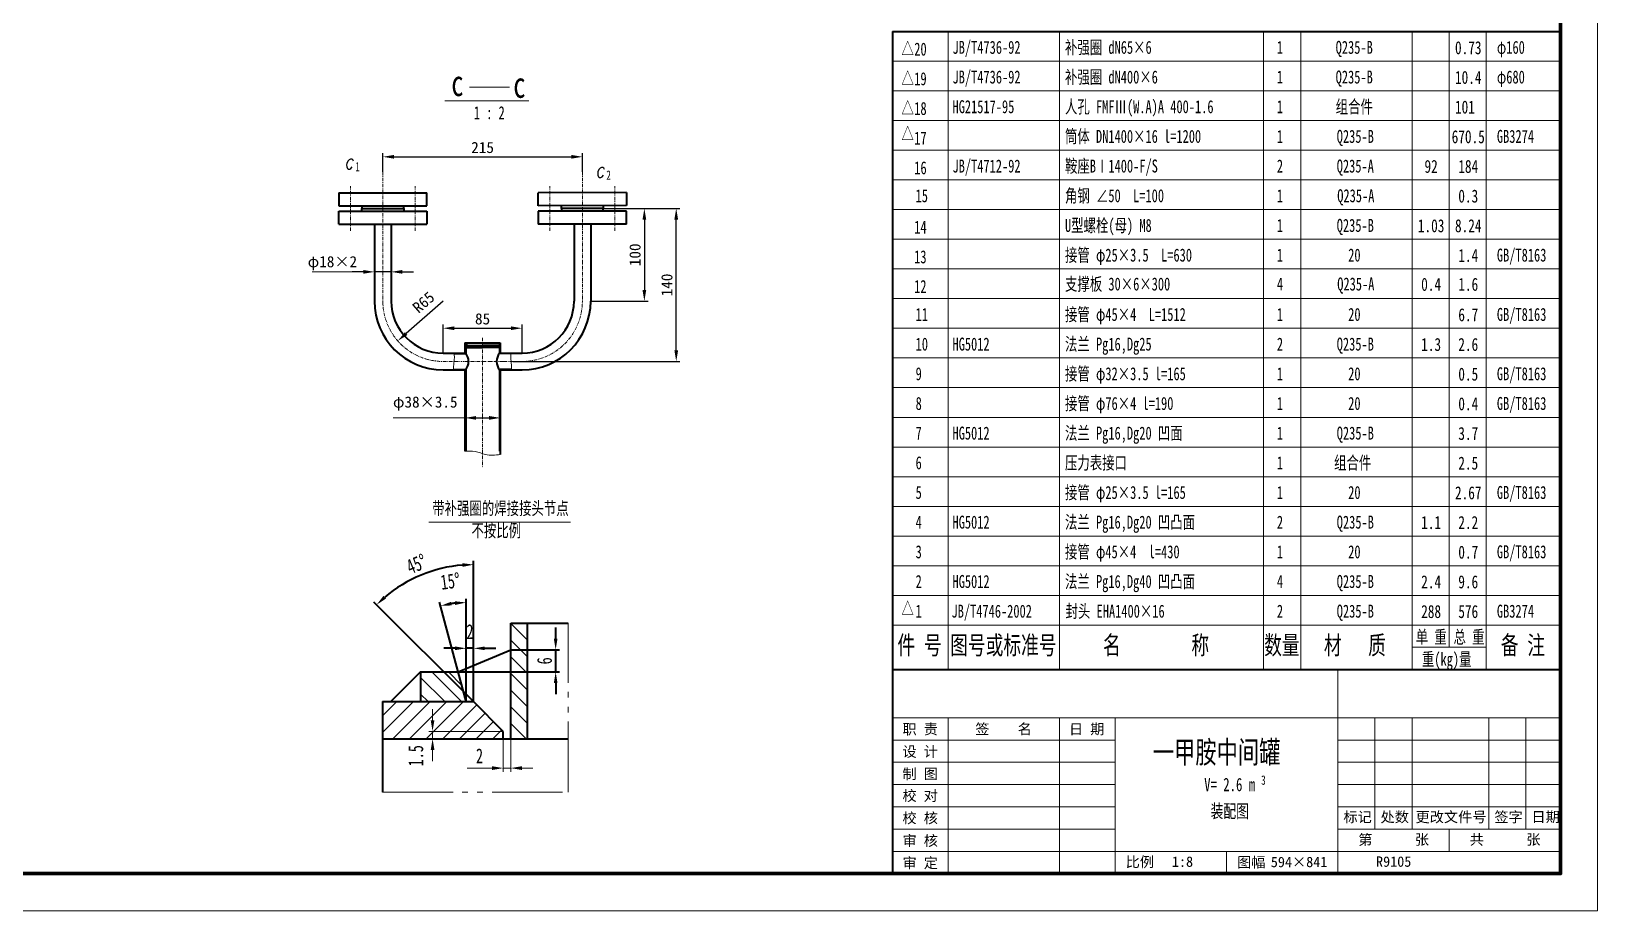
# Model space of a CAD drawing. Extents: x 588 to 10142, y -1551 to 4232.
# Drawn here: x 6767 to 10142, y -520 to 1377 of the extents above; entities that cross this region are included whole.
import ezdxf
from ezdxf.enums import TextEntityAlignment as Align

# ---------------------------------------------------------------- set-up
doc = ezdxf.new("R2010")
doc.units = 0
doc.header["$LTSCALE"] = 10
doc.header["$PDMODE"] = 1
doc.linetypes.add('JXX-L', pattern=[2.95, 1.9, -0.25, 0.15, -0.25, 0.15, -0.25])
doc.linetypes.add('ZXX-S', pattern=[1.27, 0.75, -0.2, 0.12, -0.2])
doc.layers.get('Defpoints').update_dxf_attribs({"linetype": 'CONTINUOUS'})
doc.layers.add('5剖面线层', color=2, linetype='CONTINUOUS')
for name, color, linetype, lineweight in [('A 粗实线', 1, 'CONTINUOUS', 40), ('B 细实线', 7, 'CONTINUOUS', 18), ('C 文 字', 2, 'CONTINUOUS', 20), ('D 短中心线', 3, 'ZXX-S', 18), ('I 长双点线', 3, 'JXX-L', 18), ('J 标注尺寸', 2, 'CONTINUOUS', 18)]:
    doc.layers.add(name, color=color, linetype=linetype, lineweight=lineweight)
doc.styles.add('HZTXT', font='SIMFANG.TTF', dxfattribs={"width": 0.75})
doc.styles.add('ITALICT', font='ITALICT.shx', dxfattribs={"width": 0.7})
doc.styles.get("Standard").update_dxf_attribs({"font": 'SIMFANG.TTF'})
doc.styles.add('style2', font='SIMFANG.TTF', dxfattribs={"width": 0.7})
doc.styles.add('标题中文', font='SIMFANG.TTF', dxfattribs={"width": 0.7})
doc.dimstyles.new('通用标注4.0', dxfattribs={"dimscale": 8, "dimtxt": 3, "dimasz": 3, "dimexe": 1, "dimexo": 0, "dimgap": 1, "dimtad": 1, "dimdec": 0, "dimzin": 0, "dimdsep": 46, "dimtxsty": 'Standard', "dimcen": 0, "dimadec": 0, "dimazin": 0, "dimtfac": 0.375, "dimtdec": 0, "dimtmove": 2, "dimatfit": 3, "dimfxl": 0, "dimtzin": 0, "dimarcsym": 0})

# ---------------------------------------------------------------- blocks, each defined once
blk = doc.blocks.new('*D94')
at = {"layer": 'C 文 字', "color": 0, "lineweight": -2}
for p, q in [((7524.1, 1073.8), (7524.1, 1114.4)), ((7954.1, 1073.8), (7954.1, 1114.4)), ((7548.1, 1106.4), (7930.1, 1106.4))]:
    blk.add_line(p, q, dxfattribs=at)
at = {"layer": 'C 文 字', "color": 0}
for points in [[(7548.1, 1110.4), (7548.1, 1102.4), (7524.1, 1106.4)], [(7930.1, 1110.4), (7930.1, 1102.4), (7954.1, 1106.4)]]:
    blk.add_solid(points, dxfattribs=at)
at = {"layer": 'Defpoints', "color": 0}
for p in [(7954.1, 1106.4), (7524.1, 1073.8), (7954.1, 1073.8)]:
    blk.add_point(p, dxfattribs=at)
at = {"layer": 'C 文 字', "color": 0, "insert": (7739.1, 1126.4), "char_height": 24, "attachment_point": 5}
blk.add_mtext('215', dxfattribs=at)
blk = doc.blocks.new('*D95')
at = {"layer": 'Defpoints', "color": 0}
for p in [(7999.1, 995), (8156.4, 995), (7804.1, 665)]:
    blk.add_point(p, dxfattribs=at)
at = {"layer": 'J 标注尺寸', "color": 0, "lineweight": -2}
for p, q in [((7999.1, 995), (8164.4, 995)), ((8156.4, 689), (8156.4, 971)), ((7804.1, 665), (8164.4, 665))]:
    blk.add_line(p, q, dxfattribs=at)
at = {"layer": 'J 标注尺寸', "color": 0}
for points in [[(8152.4, 971), (8160.4, 971), (8156.4, 995)], [(8152.4, 689), (8160.4, 689), (8156.4, 665)]]:
    blk.add_solid(points, dxfattribs=at)
at = {"layer": 'J 标注尺寸', "color": 0, "insert": (8136.4, 830), "char_height": 24, "attachment_point": 5, "rotation": 90}
blk.add_mtext('140', dxfattribs=at)
blk = doc.blocks.new('*D96')
at = {"layer": 'Defpoints', "color": 0}
for p in [(7654.1, 795), (7556.3, 709.3)]:
    blk.add_point(p, dxfattribs=at)
at = {"layer": 'J 标注尺寸', "color": 0, "lineweight": -2}
blk.add_line((7654.1, 795), (7574.3, 725.1), dxfattribs=at)
at = {"layer": 'J 标注尺寸', "color": 0}
blk.add_solid([(7571.7, 728.1), (7577, 722.1), (7556.3, 709.3)], dxfattribs=at)
at = {"layer": 'J 标注尺寸', "color": 0, "insert": (7611.8, 792.6), "char_height": 24, "attachment_point": 5, "rotation": 41.2264}
blk.add_mtext('R65', dxfattribs=at)
blk = doc.blocks.new('*D97')
at = {"layer": 'Defpoints', "color": 0}
for p in [(7824.1, 736.7), (7654.1, 683), (7824.1, 683)]:
    blk.add_point(p, dxfattribs=at)
at = {"layer": 'J 标注尺寸', "color": 0, "lineweight": -2}
for p, q in [((7654.1, 683), (7654.1, 744.7)), ((7824.1, 683), (7824.1, 744.7)), ((7678.1, 736.7), (7800.1, 736.7))]:
    blk.add_line(p, q, dxfattribs=at)
at = {"layer": 'J 标注尺寸', "color": 0}
for points in [[(7678.1, 740.7), (7678.1, 732.7), (7654.1, 736.7)], [(7800.1, 740.7), (7800.1, 732.7), (7824.1, 736.7)]]:
    blk.add_solid(points, dxfattribs=at)
at = {"layer": 'J 标注尺寸', "color": 0, "insert": (7739.1, 756.7), "char_height": 24, "attachment_point": 5}
blk.add_mtext('85', dxfattribs=at)
blk = doc.blocks.new('*D98')
at = {"layer": 'Defpoints', "color": 0}
for p in [(7506.1, 858.3), (7506.1, 858.3), (7542.1, 858.3)]:
    blk.add_point(p, dxfattribs=at)
at = {"layer": 'J 标注尺寸', "color": 0, "lineweight": -2}
for p, q in [((7482.1, 858.3), (7458.1, 858.3)), ((7506.1, 858.3), (7506.1, 866.3)), ((7542.1, 858.3), (7506.1, 858.3)), ((7542.1, 858.3), (7542.1, 866.3)), ((7566.1, 858.3), (7590.1, 858.3))]:
    blk.add_line(p, q, dxfattribs=at)
at = {"layer": 'J 标注尺寸', "color": 0}
for points in [[(7482.1, 862.3), (7482.1, 854.3), (7506.1, 858.3)], [(7566.1, 862.3), (7566.1, 854.3), (7542.1, 858.3)]]:
    blk.add_solid(points, dxfattribs=at)
at = {"layer": 'J 标注尺寸', "color": 0, "insert": (7415.4, 877), "char_height": 24, "attachment_point": 5}
blk.add_mtext('φ18×2', dxfattribs=at)
blk = doc.blocks.new('*D99')
at = {"layer": 'Defpoints', "color": 0}
for p in [(7701.1, 546.6), (7777.1, 546.6), (7777.1, 543.3)]:
    blk.add_point(p, dxfattribs=at)
at = {"layer": 'J 标注尺寸', "color": 0, "lineweight": -2}
for p, q in [((7701.1, 546.6), (7701.1, 535.3)), ((7725.1, 543.3), (7753.1, 543.3)), ((7777.1, 546.6), (7777.1, 535.3))]:
    blk.add_line(p, q, dxfattribs=at)
at = {"layer": 'J 标注尺寸', "color": 0}
for points in [[(7725.1, 547.3), (7725.1, 539.3), (7701.1, 543.3)], [(7753.1, 547.3), (7753.1, 539.3), (7777.1, 543.3)]]:
    blk.add_solid(points, dxfattribs=at)
at = {"layer": 'J 标注尺寸', "color": 0, "insert": (7615.5, 574.3), "char_height": 24, "attachment_point": 5}
blk.add_mtext('φ38×3.5', dxfattribs=at)
blk = doc.blocks.new('*D101')
at = {"layer": 'C 文 字', "color": 0, "lineweight": -2}
for p, q in [((8081.7, 995), (8095.7, 995)), ((8087.7, 971), (8087.7, 819)), ((7972.1, 795), (8095.7, 795))]:
    blk.add_line(p, q, dxfattribs=at)
at = {"layer": 'C 文 字', "color": 0}
for points in [[(8083.7, 971), (8091.7, 971), (8087.7, 995)], [(8083.7, 819), (8091.7, 819), (8087.7, 795)]]:
    blk.add_solid(points, dxfattribs=at)
at = {"layer": 'Defpoints', "color": 0}
for p in [(8081.7, 995), (7972.1, 795), (8087.7, 795)]:
    blk.add_point(p, dxfattribs=at)
at = {"layer": 'C 文 字', "color": 0, "insert": (8067.7, 895), "char_height": 24, "attachment_point": 5, "rotation": 90}
blk.add_mtext('100', dxfattribs=at)
blk = doc.blocks.new('*D27')
at = {"layer": 'Defpoints', "color": 0}
for p in [(3324.12, 4830.32), (3336.23, 4830.32), (3309.98, 4824.32)]:
    blk.add_point(p, dxfattribs=at)
at = {"layer": 'J 标注尺寸', "color": 0, "lineweight": -2}
for p, q in [((3336.23, 4833.32), (3336.23, 4836.32)), ((3324.12, 4830.32), (3337.23, 4830.32)), ((3336.23, 4824.32), (3336.23, 4830.32)), ((3309.98, 4824.32), (3337.23, 4824.32)), ((3336.23, 4821.32), (3336.23, 4818.32))]:
    blk.add_line(p, q, dxfattribs=at)
at = {"layer": 'J 标注尺寸', "color": 0}
for points in [[(3335.73, 4833.32), (3336.73, 4833.32), (3336.23, 4830.32)], [(3335.73, 4821.32), (3336.73, 4821.32), (3336.23, 4824.32)]]:
    blk.add_solid(points, dxfattribs=at)
at = {"layer": 'J 标注尺寸', "color": 0, "insert": (3333.23, 4827.32), "char_height": 4, "attachment_point": 5, "rotation": 90, "style": 'style2'}
blk.add_mtext('6', dxfattribs=at)
blk = doc.blocks.new('*D26')
at = {"layer": 'Defpoints', "color": 0}
for p in [(3304.56, 4852.01), (3314.12, 4826.08), (3314.12, 4816.32), (3314.12, 4816.32), (3322.12, 4808.32)]:
    blk.add_point(p, dxfattribs=at)
at = {"layer": 'J 标注尺寸', "color": 0, "lineweight": -2}
for p, q in [((3314.12, 4826.08), (3314.12, 4854.27)), ((3314.12, 4816.32), (3287.28, 4843.16))]:
    blk.add_line(p, q, dxfattribs=at)
blk.add_arc((3314.12, 4816.32), 36.95, 94.6529, 130.3471, dxfattribs=at)
at = {"layer": 'J 标注尺寸', "color": 0}
for points in [[(3311.1, 4853.65), (3311.14, 4852.65), (3314.12, 4853.27)], [(3290.53, 4844.11), (3289.86, 4844.85), (3287.99, 4842.45)]]:
    blk.add_solid(points, dxfattribs=at)
at = {"layer": 'J 标注尺寸', "color": 0, "insert": (3298.75, 4853.42), "char_height": 4, "attachment_point": 5, "rotation": 22.5, "style": 'style2'}
blk.add_mtext('45°', dxfattribs=at)
blk = doc.blocks.new('*D25')
at = {"layer": 'Defpoints', "color": 0}
for p in [(3309.79, 4842.95), (3309.98, 4824.32), (3312.12, 4825.23), (3312.12, 4816.32), (3312.12, 4816.32)]:
    blk.add_point(p, dxfattribs=at)
at = {"layer": 'J 标注尺寸', "color": 0, "lineweight": -2}
for p, q in [((3309.98, 4824.32), (3304.94, 4843.11)), ((3312.12, 4825.23), (3312.12, 4844.05))]:
    blk.add_line(p, q, dxfattribs=at)
blk.add_arc((3312.12, 4816.32), 26.73, 96.4327, 98.5673, dxfattribs=at)
at = {"layer": 'J 标注尺寸', "color": 0}
for points in [[(3308.24, 4842.27), (3308.03, 4843.24), (3305.2, 4842.14)], [(3309.1, 4843.38), (3309.15, 4842.39), (3312.12, 4843.05)]]:
    blk.add_solid(points, dxfattribs=at)
at = {"layer": 'J 标注尺寸', "color": 0, "insert": (3307.85, 4848.77), "char_height": 4, "attachment_point": 5, "rotation": 7.5, "style": 'style2'}
blk.add_mtext('15°', dxfattribs=at)
blk = doc.blocks.new('*D24')
at = {"layer": 'Defpoints', "color": 0}
for p in [(3312.12, 4830.7), (3312.12, 4816.32), (3314.12, 4816.32)]:
    blk.add_point(p, dxfattribs=at)
at = {"layer": 'J 标注尺寸', "color": 0, "lineweight": -2}
for p, q in [((3312.12, 4816.32), (3312.12, 4831.7)), ((3314.12, 4816.32), (3314.12, 4831.7)), ((3309.12, 4830.7), (3306.12, 4830.7)), ((3314.12, 4830.7), (3312.12, 4830.7)), ((3317.12, 4830.7), (3320.12, 4830.7))]:
    blk.add_line(p, q, dxfattribs=at)
at = {"layer": 'J 标注尺寸', "color": 0}
for points in [[(3309.12, 4831.2), (3309.12, 4830.2), (3312.12, 4830.7)], [(3317.12, 4831.2), (3317.12, 4830.2), (3314.12, 4830.7)]]:
    blk.add_solid(points, dxfattribs=at)
at = {"layer": 'J 标注尺寸', "color": 0, "insert": (3313.12, 4835.2), "char_height": 4, "attachment_point": 5, "style": 'style2'}
blk.add_mtext('2', dxfattribs=at)
blk = doc.blocks.new('带补强圈的焊接接头节点')
at = {"layer": 'J 标注尺寸'}
h = blk.add_hatch(dxfattribs=at)
h.set_pattern_fill('ANSI31', color=256, angle=90, style=0)
h.set_pattern_definition([(135, (-3234.867, -4816.319), (-2.245064, -2.245064), [])])
h.paths.add_polyline_path([(14.5, 21.18), (10, 21.18), (10, -10), (14.5, -10)])
h = blk.add_hatch(dxfattribs=at)
h.set_pattern_fill('ANSI31', color=256, angle=90, style=0)
h.set_pattern_definition([(135, (-3314.1195, -4816.319), (-2.245064, -2.245064), [])])
h.paths.add_polyline_path([(-14.3, 8), (-14.3, 0), (-2, 0), (-4.14, 8)])
h = blk.add_hatch(dxfattribs=at)
h.set_pattern_fill('ANSI31', color=256, style=0)
h.set_pattern_definition([(45, (-3234.867, -4816.319), (-2.245064, 2.245064), [])])
h.paths.add_polyline_path([(-24.54, 0), (-24.54, -10), (-11.05, -10), (-11.05, -8), (8, -8), (0, 0)])
h.paths.add_polyline_path([(8, -10), (8, -8), (-11.05, -8), (-11.05, -10)], flags=17)
at = {"layer": 'A 粗实线'}
for p, q in [((10, -10), (10, 21.18)), ((10, 21.18), (25.46, 21.18)), ((14.5, -10), (14.5, 21.18)), ((-4.14, 8), (10, 14)), ((-14.3, 8), (-22.25, 0.05)), ((-14.3, 8), (-4.14, 8)), ((-14.3, 8), (-14.3, 0)), ((-2, 0), (-4.14, 8)), ((-24.54, 0), (-24.54, -24.38)), ((-24.54, 0), (0, 0)), ((8, -8), (0, 0)), ((8, -10), (8, -8)), ((-24.54, -10), (10, -10)), ((10, -10), (25.46, -10))]:
    blk.add_line(p, q, dxfattribs=at)
at = {"layer": 'I 长双点线'}
for p, q in [((25.46, -24.38), (25.46, 21.18)), ((-24.54, -24.38), (25.46, -24.38))]:
    blk.add_line(p, q, dxfattribs=at)
at = {"layer": 'J 标注尺寸'}
for p, q in [((-12.1, 48.4), (26.1, 48.4)), ((-2, 0), (-2, 8.91)), ((0, 0), (0, 9.76)), ((-11.05, -5), (-11.05, -2)), ((8, -8), (-12.05, -8)), ((-11.05, -8), (-11.05, -10)), ((8, -10), (-12.05, -10)), ((8, -10), (8, -18.91)), ((10, -10), (10, -18.91)), ((-11.05, -13), (-11.05, -16)), ((5, -17.91), (-1.74, -17.91)), ((10, -17.91), (8, -17.91)), ((13, -17.91), (16, -17.91))]:
    blk.add_line(p, q, dxfattribs=at)
for points in [[(-11.55, -5), (-10.55, -5), (-11.05, -8)], [(-11.55, -13), (-10.55, -13), (-11.05, -10)], [(5, -17.41), (5, -18.41), (8, -17.91)], [(13, -17.41), (13, -18.41), (10, -17.91)]]:
    blk.add_solid(points, dxfattribs=at)
at = {"layer": 'J 标注尺寸', "char_height": 3.5, "width": 51, "attachment_point": 1, "style": 'style2'}
for s, insert in [('{\\f仿宋_GB2312|b0|i0|c134|p49;带补强圈的焊接接头节点}', (-11.15, 53.89)), ('{\\f仿宋_GB2312|b0|i0|c134|p49;不按比例}', (-0.57, 47.88))]:
    blk.add_mtext(s, dxfattribs=dict(at, insert=insert))
at = {"layer": 'J 标注尺寸', "insert": (-15.55, -14.58), "char_height": 4, "attachment_point": 5, "rotation": 90, "style": 'style2'}
blk.add_mtext('{\\f仿宋_GB2312|b0|i0|c134|p49;1\\f仿宋_GB2312|b0|i0|c0|p49;.\\f仿宋_GB2312|b0|i0|c134|p49;5}', dxfattribs=at)
at = {"layer": 'J 标注尺寸', "insert": (1.59, -14.61), "char_height": 4, "attachment_point": 5, "style": 'style2'}
blk.add_mtext('{\\f仿宋_GB2312|b0|i0|c134|p49;2}', dxfattribs=at)
at = {"layer": 'J 标注尺寸'}
for base, line1, line2, picture, middle in [((-9.56, 35.69), ((0, 0), (0, 9.76)), ((8, -8), (0, 0)), '*D26', (-15.37, 37.1)), ((-4.33, 26.63), ((-2, 0), (-4.14, 8)), ((-2, 0), (-2, 8.91)), '*D25', (-6.27, 32.45))]:
    dim = blk.add_angular_dim_2l(base=base, line1=line1, line2=line2, dimstyle='通用标注4.0', dxfattribs=at)
    dim.commit()
    dim.dimension.update_dxf_attribs({"geometry": picture, "text_midpoint": middle, "insert": (-3314.12, -4816.32)})
dim = blk.add_linear_dim(base=(-2, 14.38), p1=(0, 0), p2=(-2, 0), dimstyle='通用标注4.0', dxfattribs=at)
dim.commit()
dim.dimension.update_dxf_attribs({"geometry": '*D24', "text_midpoint": (-1, 18.88), "insert": (-3314.12, -4816.32)})
dim = blk.add_linear_dim(base=(22.11, 14), p1=(-4.14, 8), p2=(10, 14), angle=90, dimstyle='通用标注4.0', dxfattribs=at)
dim.commit()
dim.dimension.update_dxf_attribs({"geometry": '*D27', "text_midpoint": (19.11, 11), "insert": (-3314.12, -4816.32)})

msp = doc.modelspace()

# ---------------------------------------------------------------- hatches: boundary and pattern name
at = {"layer": '5剖面线层'}
h = msp.add_hatch(color=256, dxfattribs=at)
h.paths.add_polyline_path([(7702.7, 702.6), (7702.7, 699.1), (7706.7, 699.1)])
h.paths.add_polyline_path([(7706.7, 699.1), (7702.7, 699.1), (7702.7, 695.4)])
h = msp.add_hatch(color=256, dxfattribs=at)
h.paths.add_polyline_path([(7775.5, 702.6), (7775.5, 699.1), (7771.5, 699.1)])
h.paths.add_polyline_path([(7771.5, 699.1), (7775.5, 699.1), (7775.5, 695.4)])

# ---------------------------------------------------------------- linework, layer by layer
at = {"layer": 'A 粗实线'}
for p, q in [((8622.2, 1376.5), (8622.2, 0.5)), ((8622.2, 1376.5), (10062.2, 1376.5)), ((7429.1, 1029), (7619.1, 1029)), ((7429.1, 1029), (7429.1, 1001)), ((7619.1, 1001), (7619.1, 1029)), ((8049, 1029.1), (7859, 1028.9)), ((7859.1, 1000.9), (7859, 1028.9)), ((8049, 1029.1), (8049.1, 1001.1)), ((7429.1, 1001), (7619.1, 1001)), ((7429.1, 961), (7429.1, 989)), ((7429.1, 989), (7619.1, 989)), ((7479.1, 1001), (7479.1, 995)), ((7479.1, 989), (7479.1, 995)), ((7479.1, 995), (7569.1, 995)), ((7479.1, 995), (7569.1, 995)), ((7569.1, 995), (7569.1, 1001)), ((7569.1, 995), (7569.1, 989)), ((7619.1, 989), (7619.1, 961)), ((8049.1, 1001.1), (7859.1, 1000.9)), ((8049.1, 989), (7859.1, 989)), ((7859.1, 989), (7859.1, 961)), ((7909.1, 995), (7909.1, 1001)), ((7999.1, 995), (7909.1, 995)), ((7909.1, 995), (7909.1, 989)), ((7999.1, 995), (7909.1, 995)), ((7999.1, 1001), (7999.1, 995)), ((7999.1, 989), (7999.1, 995)), ((8049.1, 961), (8049.1, 989)), ((7429.1, 961), (7619.1, 961)), ((7506.1, 961), (7506.1, 795)), ((7542.1, 961), (7542.1, 795)), ((8049.1, 961), (7859.1, 961)), ((7936.1, 961), (7936.1, 795)), ((7972.1, 961), (7972.1, 795)), ((7654.1, 683), (7702.7, 683)), ((7677.7, 681.9), (7703.4, 681.9)), ((7701.1, 705.2), (7701.1, 683)), ((7701.1, 705.2), (7777.1, 705.2)), ((7702.7, 705.2), (7702.7, 683)), ((7702.7, 702.6), (7706.7, 699.1)), ((7702.7, 699.1), (7739.1, 699.1)), ((7706.7, 699.1), (7702.7, 695.4)), ((7702.7, 695.4), (7739.1, 695.4)), ((7775.5, 699.1), (7739.1, 699.1)), ((7775.5, 695.4), (7739.1, 695.4)), ((7800.4, 681.9), (7774.7, 681.9)), ((7775.5, 705.2), (7775.5, 683)), ((7775.5, 683), (7824.1, 683)), ((7777.1, 705.2), (7777.1, 683)), ((7654.1, 647), (7702.7, 647)), ((7676.8, 648), (7703.4, 648)), ((7701.1, 647), (7701.1, 471.2)), ((7702.7, 647), (7702.7, 471.2)), ((7801.3, 648), (7774.7, 648)), ((7775.5, 647), (7824.1, 647)), ((7775.5, 647), (7775.5, 471.2)), ((7777.1, 647), (7777.1, 464.2)), ((8622.2, 0.5), (10062.2, 0.5))]:
    msp.add_line(p, q, dxfattribs=at)
at = {"layer": 'A 粗实线', "color": 1}
msp.add_line((8622.2, 0.5), (8622.2, -439.5), dxfattribs=at)
at = {"layer": 'A 粗实线', "color": 5, "lineweight": 120}
msp.add_lwpolyline([(3614.2, -439.5), (10062.2, -439.5), (10062.2, 4152.5), (3614.2, 4152.5)], close=True, dxfattribs=at)
at = {"layer": 'A 粗实线'}
for centre, radius, start, end in [((7654.1, 795), 148, 180, 270), ((7654.1, 795), 112, 180, 270), ((7824.1, 795), 148, 270, 0), ((7824.1, 795), 112, 270, 0), ((7679.3, 665), 29.5, 322.403, 37.597), ((7798.9, 665), 29.5, 142.403, 217.597)]:
    msp.add_arc(centre, radius, start, end, dxfattribs=at)
at = {"layer": 'B 细实线'}
for p, q in [((8742.2, 0.5), (8742.2, 1376.5)), ((8982.2, 0.5), (8982.2, 1376.5)), ((9422.2, 0.5), (9422.2, 1376.5)), ((9502.2, 0.5), (9502.2, 1376.5)), ((9742.2, 0.5), (9742.2, 1376.5)), ((9822.2, 48.5), (9822.2, 1376.5)), ((9902.2, 0.5), (9902.2, 1376.5)), ((8622.2, 1312.5), (10062.2, 1312.5)), ((8622.2, 1248.5), (10062.2, 1248.5)), ((8622.2, 1184.5), (10062.2, 1184.5)), ((8622.2, 1120.5), (10062.2, 1120.5)), ((8622.2, 1056.5), (10062.2, 1056.5)), ((8622.2, 992.5), (10062.2, 992.5)), ((8622.2, 928.5), (10062.2, 928.5)), ((8622.2, 864.5), (10062.2, 864.5)), ((8622.2, 800.5), (10062.2, 800.5)), ((8622.2, 736.5), (10062.2, 736.5)), ((8622.2, 672.5), (10062.2, 672.5)), ((8622.2, 608.5), (10062.2, 608.5)), ((8622.2, 544.5), (10062.2, 544.5)), ((8622.2, 480.5), (10062.2, 480.5)), ((8622.2, 416.5), (10062.2, 416.5)), ((8622.2, 352.5), (10062.2, 352.5)), ((8622.2, 288.5), (10062.2, 288.5)), ((8622.2, 224.5), (10062.2, 224.5)), ((8622.2, 160.5), (10062.2, 160.5)), ((8622.2, 96.5), (10062.2, 96.5)), ((9742.2, 48.5), (9902.2, 48.5)), ((9582.2, 0.5), (9582.2, -439.5)), ((8622.2, -103.5), (10062.2, -103.5)), ((8742.2, -103.5), (8742.2, -439.5)), ((8982.2, -103.5), (8982.2, -439.5)), ((9102.2, -103.5), (9102.2, -439.5)), ((9662.2, -103.5), (9662.2, -343.5)), ((9742.2, -103.5), (9742.2, -343.5)), ((9907.4, -103.5), (9907.4, -343.5)), ((9987.4, -103.5), (9987.4, -343.5)), ((8622.2, -151.5), (9102.2, -151.5)), ((9582.2, -151.5), (10062.2, -151.5)), ((8622.2, -199.5), (9102.2, -199.5)), ((9582.2, -199.5), (10062.2, -199.5)), ((8622.2, -247.5), (9102.2, -247.5)), ((9582.2, -247.5), (10062.2, -247.5)), ((8622.2, -295.5), (9102.2, -295.5)), ((9582.2, -295.5), (10062.2, -295.5)), ((8622.2, -343.5), (9102.2, -343.5)), ((9582.2, -343.5), (10062.2, -343.5)), ((9822.2, -391.5), (9822.2, -343.5)), ((8622.2, -391.5), (10062.2, -391.5)), ((9342.2, -391.5), (9342.2, -439.5))]:
    msp.add_line(p, q, dxfattribs=at)
msp.add_lwpolyline([(3414.2, -519.5), (10142.2, -519.5), (10142.2, 4232.5), (3414.2, 4232.5)], close=True, dxfattribs=at)
for points in [[(7677.6, 683), (7678.3, 673.2), (7676.8, 657.4), (7676.8, 647)], [(7800.6, 683), (7799.8, 673.2), (7801.3, 657.4), (7801.3, 647)]]:
    msp.add_spline(points, degree=3, dxfattribs=at)
at = {"layer": 'D 短中心线'}
for p, q in [((7524.1, 1073.8), (7524.1, 795)), ((7954.1, 1073.8), (7954.1, 795)), ((7454.1, 987), (7454.1, 1043)), ((7594.1, 987), (7594.1, 1043)), ((7884.1, 986.9), (7884, 1042.9)), ((8024.1, 987.1), (8024, 1043.1)), ((7454.1, 1003), (7454.1, 947)), ((7594.1, 1003), (7594.1, 947)), ((7884.1, 1003), (7884.1, 947)), ((8024.1, 1003), (8024.1, 947)), ((7739.1, 716.2), (7739.1, 436.7)), ((7654.1, 665), (7694.1, 665)), ((7784.1, 665), (7694.1, 665)), ((7784.1, 665), (7824.1, 665))]:
    msp.add_line(p, q, dxfattribs=at)
for centre, start, end in [((7654.1, 795), 180, 270), ((7824.1, 795), 270, 0)]:
    msp.add_arc(centre, 130, start, end, dxfattribs=at)
at = {"layer": 'J 标注尺寸'}
for p, q in [((7710.9, 1256.4), (7797.2, 1256.4)), ((7657.7, 1227), (7839, 1227)), ((7458.1, 858.3), (7372.1, 858.3)), ((7701.1, 543.3), (7546.7, 543.3))]:
    msp.add_line(p, q, dxfattribs=at)
msp.add_spline([(7701.1, 471.2), (7723.1, 471), (7745.4, 464.4), (7777.1, 464.2)], degree=3, dxfattribs=at)

# ---------------------------------------------------------------- block references
at = {"layer": 'A 粗实线', "xscale": 8, "yscale": 8}
msp.add_blockref('带补强圈的焊接接头节点', (7719.7, -68.7), dxfattribs=at)

# ---------------------------------------------------------------- texts
at = {"layer": 'C 文 字', "style": 'HZTXT', "width": 0.75}
for s, p in [('0.73', (9863.3, 1341.5)), ('10.4', (9863.3, 1277.5)), ('101 ', (9863.3, 1213.5)), ('670.5', (9863.3, 1149.5)), ('92', (9783.3, 1085.5)), ('184', (9863.3, 1085.5)), ('0.3', (9863.3, 1021.5)), ('1.03', (9783.3, 957.5)), ('8.24', (9863.3, 957.5)), ('1.4', (9863.3, 893.5)), ('0.4', (9783.3, 831.2)), ('1.6', (9863.3, 831.2)), ('6.7', (9863.3, 765.5)), ('1.3', (9783.3, 701.5)), ('2.6', (9863.3, 701.5)), ('0.5', (9863.3, 637.5)), ('0.4', (9863.3, 573.5)), ('3.7', (9863.3, 509.5)), ('2.5', (9863.3, 445.5)), ('2.67', (9863.3, 381.5)), ('1.1', (9783.3, 317.5)), ('2.2', (9863.3, 317.5)), ('0.7', (9863.3, 253.5)), ('2.4', (9783.3, 189.5)), ('9.6', (9863.3, 189.5)), ('288', (9783.3, 125.5)), ('576', (9863.3, 125.5))]:
    msp.add_text(s, height=28, dxfattribs=at).set_placement(p, align=Align.MIDDLE)
at = {"layer": 'C 文 字', "style": 'ITALICT', "width": 0.8}
for p in [(7440.9, 1079.9), (7981.9, 1061.9)]:
    msp.add_text('c', height=32, dxfattribs=at).set_placement(p)
at = {"layer": 'C 文 字', "style": '标题中文', "oblique": 0.5}
msp.add_text('职 责', height=22.4, rotation=0.0959, dxfattribs=at).set_placement((8682.1, -128), align=Align.MIDDLE_CENTER)
for s, p in [('签    名', (8861.8, -127.1)), ('日 期', (9040.9, -127.6)), ('设 计', (8682.1, -176)), ('制 图', (8682.1, -224)), ('校 对', (8682.1, -271.1)), ('标记', (9624.8, -317)), ('处数', (9704.8, -317)), ('更改文件号', (9826.1, -317)), ('签字', (9950, -317)), ('日期', (10030, -317)), ('校 核', (8682.1, -319.1)), ('审 核', (8682.1, -368)), ('第      张', (9702.5, -365.8)), ('共      张', (9942.5, -365.8)), ('审 定', (8682.1, -416)), ('比例', (9155.5, -413.9)), ('1:8', (9247.4, -413.9)), ('图幅', (9395.5, -414.6)), ('594×841', (9498.7, -414.6)), ('R9105', (9702.5, -413.8))]:
    msp.add_text(s, height=22.4, rotation=0.0959, dxfattribs=at).set_placement(p, align=Align.MIDDLE)
at = {"layer": 'J 标注尺寸', "style": '标题中文', "width": 0.7}
for s, height, p in [('△', 28, (8641.8, 1325.7)), ('20', 28, (8669.4, 1324.7)), ('JB/T4736-92', 28, (8751.8, 1328.5)), ('补强圈 dN65×6', 28, (8994.2, 1328.5)), ('1', 28, (9450.9, 1328.5)), ('Q235-B', 28, (9577.6, 1328.5)), ('φ160', 28, (9925, 1328.5)), ('△', 28, (8641.8, 1261.7)), ('19', 28, (8669.4, 1260.7)), ('JB/T4736-92', 28, (8751.8, 1264.5)), ('补强圈 dN400×6', 28, (8994.2, 1264.5)), ('1', 28, (9450.9, 1264.5)), ('Q235-B', 28, (9577.6, 1264.5)), ('φ680', 28, (9925, 1264.5)), ('c', 56, (7671.6, 1237.4)), ('c', 56, (7805.2, 1233.7)), ('△', 28, (8641.8, 1197.7)), ('18', 28, (8669.4, 1196.7)), ('HG21517-95', 28, (8751.8, 1200.5)), ('人孔 FMFⅢ(W.A)A 400-1.6', 28, (8994.2, 1200.5)), ('1', 28, (9450.9, 1200.5)), ('组合件 ', 28, (9577.6, 1200.5)), ('1 : 2', 28, (7720.2, 1187.5)), ('△', 28, (8641.8, 1142.2)), ('17', 28, (8669.4, 1132.7)), ('筒体 DN1400×16 l=1200', 28, (8994.2, 1136.5)), ('1', 28, (9450.9, 1136.5)), ('Q235-B', 28, (9579.9, 1136.5)), ('GB3274', 28, (9925, 1136.5)), ('1', 20.2, (7464.9, 1074.8)), ('16', 28, (8669.4, 1068.7)), ('JB/T4712-92', 28, (8751.8, 1072.5)), ('鞍座BⅠ1400-F/S', 28, (8994.2, 1072.5)), ('2 ', 28, (9450.9, 1072.5)), ('Q235-A ', 28, (9579.9, 1072.5)), ('2', 20.2, (8005.9, 1056.8)), ('15', 28, (8672.3, 1008.5)), ('角钢 ∠50  L=100', 28, (8994.2, 1008.5)), ('1', 28, (9450.9, 1008.5)), ('Q235-A', 28, (9581, 1008.5)), ('14', 28, (8669.4, 940.7)), ('U型螺栓(母) M8  ', 28, (8994.2, 944.5)), ('1', 28, (9450.9, 944.5)), ('Q235-B', 28, (9579.9, 944.5)), ('接管 φ25×3.5  L=630', 28, (8994.2, 880.5)), (' 13', 28, (8655.8, 876.7)), ('1', 28, (9450.9, 880.5)), ('20', 28, (9604.6, 880.5)), ('GB/T8163', 28, (9925, 880.5)), ('支撑板 30×6×300', 28, (8994.2, 818.1)), ('4', 28, (9450.9, 818.1)), ('Q235-A', 28, (9581, 818.1)), (' 12', 28, (8655.8, 812.7)), ('11', 28, (8672.3, 752.5)), ('接管 φ45×4  L=1512', 28, (8994.2, 752.5)), ('1', 28, (9450.9, 752.5)), ('20', 28, (9604.6, 752.5)), ('GB/T8163', 28, (9925, 752.5)), ('10', 28, (8672.3, 688.5)), ('HG5012', 28, (8751.8, 688.5)), ('法兰 Pg16,Dg25', 28, (8994.2, 688.5)), ('2', 28, (9450.9, 688.5)), ('Q235-B', 28, (9579.9, 688.5)), ('9', 28, (8672.3, 624.5)), ('接管 φ32×3.5 l=165', 28, (8994.2, 624.5)), ('1', 28, (9450.9, 624.5)), ('20', 28, (9604.6, 624.5)), ('GB/T8163', 28, (9925, 624.5)), ('8', 28, (8672.3, 560.5)), ('接管 φ76×4 l=190', 28, (8994.2, 560.5)), ('1', 28, (9450.9, 560.5)), ('20', 28, (9604.6, 560.5)), ('GB/T8163', 28, (9925, 560.5)), ('7', 28, (8672.3, 496.5)), ('HG5012', 28, (8751.8, 496.5)), ('法兰 Pg16,Dg20 凹面', 28, (8994.2, 496.5)), ('1', 28, (9450.9, 496.5)), ('Q235-B', 28, (9579.9, 496.5)), ('6', 28, (8672.3, 432.5)), ('压力表接口   ', 28, (8994.2, 432.5)), ('1', 28, (9450.9, 432.5)), ('组合件', 28, (9574.1, 432.5)), ('5', 28, (8672.3, 368.5)), ('接管 φ25×3.5 l=165', 28, (8994.2, 368.5)), ('1', 28, (9450.9, 368.5)), ('20', 28, (9604.6, 368.5)), ('GB/T8163', 28, (9925, 368.5)), ('4', 28, (8672.3, 304.5)), ('HG5012', 28, (8751.8, 304.5)), ('法兰 Pg16,Dg20 凹凸面', 28, (8994.2, 304.5)), ('2', 28, (9450.9, 304.5)), ('Q235-B', 28, (9579.9, 304.5)), ('接管 φ45×4  l=430', 28, (8994.2, 240.5)), ('GB/T8163', 28, (9925, 240.5)), ('3', 28, (8672.3, 240.5)), ('1', 28, (9450.9, 240.5)), ('20', 28, (9604.6, 240.5)), ('2', 28, (8672.3, 176.5)), ('HG5012', 28, (8751.8, 176.5)), ('法兰 Pg16,Dg40 凹凸面', 28, (8994.2, 176.5)), ('4', 28, (9450.9, 176.5)), ('Q235-B', 28, (9579.9, 176.5)), ('△', 28, (8641.8, 118.2)), ('1', 28, (8672.3, 112.5)), (' JB/T4746-2002', 28, (8736.3, 112.5)), (' 封头 EHA1400×16', 28, (8982.2, 112.5)), ('2', 28, (9450.9, 112.5)), ('Q235-B', 28, (9579.9, 112.5)), ('GB3274', 28, (9925, 112.5)), ('件 号', 39.98, (8633.2, 33.2)), ('图号或标准号', 39.98, (8746.9, 33.2)), ('名        称', 39.98, (9076.2, 33.2)), ('数量', 39.98, (9423.5, 33.2)), ('材   质', 39.98, (9552.3, 33.2)), ('单 重', 28, (9750.2, 56.9)), ('总 重', 28, (9831.6, 56.9)), ('备 注', 39.98, (9933.5, 33.2)), ('重(kg)量', 28, (9763.4, 8.9)), ('一甲胺中间罐 ', 47.98, (9183.6, -201.6)), ('V= 2.6 m', 28.79, (9294.2, -261.8)), ('3', 20.2, (9417.1, -247.9)), ('装配图', 28.79, (9308.1, -319.1))]:
    msp.add_text(s, height=height, dxfattribs=at).set_placement(p)

# ---------------------------------------------------------------- dimensions: what is measured, and where the dimension line sits
at = {"layer": 'C 文 字'}
dim = msp.add_linear_dim(base=(7954.1, 1106.4), p1=(7524.1, 1073.8), p2=(7954.1, 1073.8), text='215', dimstyle='通用标注4.0', dxfattribs=at)
dim.commit()
dim.dimension.update_dxf_attribs({"geometry": '*D94', "text_midpoint": (7739.1, 1126.4)})
dim = msp.add_linear_dim(base=(8087.7, 795), p1=(8081.7, 995), p2=(7972.1, 795), angle=90, text='100', dimstyle='通用标注4.0', dxfattribs=at)
dim.commit()
dim.dimension.update_dxf_attribs({"geometry": '*D101', "text_midpoint": (8067.7, 895)})
at = {"layer": 'J 标注尺寸'}
dim = msp.add_linear_dim(base=(8156.4, 995), p1=(7804.1, 665), p2=(7999.1, 995), angle=90, text='140', dimstyle='通用标注4.0', dxfattribs=at)
dim.commit()
dim.dimension.update_dxf_attribs({"geometry": '*D95', "text_midpoint": (8136.4, 830)})
for base, p1, p2, text, picture, middle in [((7506.1, 858.3), (7542.1, 858.3), (7506.1, 858.3), 'φ18×2', '*D98', (7415.4, 877)), ((7777.1, 543.3), (7701.1, 546.6), (7777.1, 546.6), 'φ38×3.5', '*D99', (7615.5, 574.3))]:
    dim = msp.add_linear_dim(base=base, p1=p1, p2=p2, text=text, dimstyle='通用标注4.0', dxfattribs=at)
    dim.commit()
    dim.dimension.update_dxf_attribs({"geometry": picture, "text_midpoint": middle, "dimtype": 160})
dim = msp.add_radius_dim(center=(7654.1, 795), mpoint=(7556.3, 709.3), text='R65', dimstyle='通用标注4.0', dxfattribs=at)
dim.commit()
dim.dimension.update_dxf_attribs({"geometry": '*D96', "text_midpoint": (7611.8, 792.6), "dimtype": 164})
dim = msp.add_linear_dim(base=(7824.1, 736.7), p1=(7654.1, 683), p2=(7824.1, 683), text='85', dimstyle='通用标注4.0', dxfattribs=at)
dim.commit()
dim.dimension.update_dxf_attribs({"geometry": '*D97', "text_midpoint": (7739.1, 756.7)})

doc.saveas('drawing.dxf')
